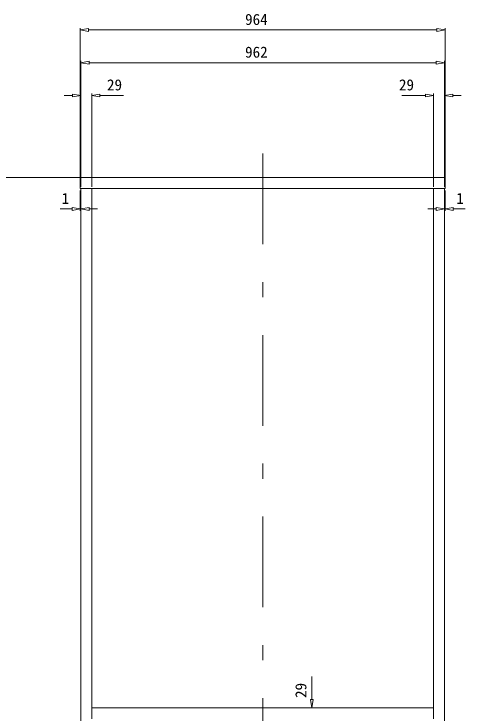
# Model space of a CAD drawing. Units: millimetres on the paper, with parts at other scales. Extents: x -192 to 192, y -136 to 136.
# Drawn here: x -54.9 to 4.8, y -55.4 to 37 of the extents above; entities that cross this region are included whole.
import ezdxf
from ezdxf.enums import TextEntityAlignment as Align

# ---------------------------------------------------------------- set-up
doc = ezdxf.new("R2010")
doc.units = ezdxf.units.MM
doc.linetypes.add('USER5', pattern=[24, 12, -5, 2, -5])
for name, color, linetype, lineweight in [('0-C_2-4', 7, 'Continuous', 18), ('0-D_2-5', 7, 'USER5', 9), ('0-F_2-8', 6, 'Continuous', 18)]:
    doc.layers.add(name, color=color, linetype=linetype, lineweight=lineweight)
doc.styles.add('ＭＳ ゴシック', font='')
doc.styles.get('ＭＳ ゴシック').set_extended_font_data('MS Gothic')

msp = doc.modelspace()

# ---------------------------------------------------------------- linework, layer by layer
at = {"layer": '0-C_2-4'}
for p, q in [((2.116, 15.392), (-21.984, 15.392)), ((2.116, 13.942), (2.116, 15.392)), ((-21.984, 13.942), (-46.084, 13.942)), ((-46.034, -81.883), (-46.034, 13.942)), ((-44.584, -56.183), (-44.584, 13.942)), ((-21.984, 13.942), (2.116, 13.942)), ((0.616, -56.183), (0.616, 13.942)), ((2.066, -81.883), (2.066, 13.942)), ((-44.584, -54.733), (-21.984, -54.733)), ((0.616, -54.733), (-21.984, -54.733))]:
    msp.add_line(p, q, dxfattribs=at)
msp.add_lwpolyline([(-46.084, 13.942), (-46.084, 15.392), (-21.984, 15.392)], dxfattribs=at)
at = {"layer": '0-D_2-5'}
msp.add_line((-21.984, 18.571), (-21.984, -86.21), dxfattribs=at)
at = {"layer": '0-F_2-8', "color": 5}
for p, q in [((-46.084, 14.142), (-46.084, 35.151)), ((2.116, 14.142), (2.116, 35.151)), ((-44.984, 34.901), (1.016, 34.901)), ((-46.034, 14.142), (-46.034, 30.824)), ((-44.934, 30.574), (0.966, 30.574)), ((2.066, 14.142), (2.066, 30.824)), ((-47.134, 26.247), (-48.234, 26.247)), ((-44.584, 14.142), (-44.584, 26.497)), ((-43.484, 26.247), (-40.396, 26.247)), ((-0.484, 26.247), (-3.572, 26.247)), ((0.616, 14.142), (0.616, 26.497)), ((3.166, 26.247), (4.266, 26.247)), ((-46.084, 15.392), (-59.172, 15.392)), ((-46.084, 13.661), (-46.084, 10.985)), ((-46.034, 13.661), (-46.034, 10.985)), ((2.066, 13.661), (2.066, 10.985)), ((2.116, 13.661), (2.116, 10.985)), ((-47.184, 11.235), (-48.728, 11.235)), ((-44.934, 11.235), (-43.834, 11.235)), ((0.966, 11.235), (-0.134, 11.235)), ((3.216, 11.235), (4.76, 11.235)), ((-15.472, -53.633), (-15.472, -50.577)), ((-21.784, -54.733), (-15.222, -54.733))]:
    msp.add_line(p, q, dxfattribs=at)
at = {"layer": '0-F_2-8'}
for p, q in [((-44.984, 35.084), (-46.084, 34.901)), ((-46.084, 34.901), (-44.984, 34.717)), ((-44.984, 35.084), (-44.984, 34.717)), ((1.016, 35.084), (2.116, 34.901)), ((1.016, 35.084), (1.016, 34.717)), ((2.116, 34.901), (1.016, 34.717)), ((-44.934, 30.757), (-46.034, 30.574)), ((-46.034, 30.574), (-44.934, 30.39)), ((-44.934, 30.757), (-44.934, 30.39)), ((0.966, 30.757), (2.066, 30.574)), ((0.966, 30.757), (0.966, 30.39)), ((2.066, 30.574), (0.966, 30.39)), ((-47.134, 26.43), (-46.034, 26.247)), ((-47.134, 26.43), (-47.134, 26.063)), ((-46.034, 26.247), (-47.134, 26.063)), ((-43.484, 26.43), (-44.584, 26.247)), ((-44.584, 26.247), (-43.484, 26.063)), ((-43.484, 26.43), (-43.484, 26.063)), ((-0.484, 26.43), (0.616, 26.247)), ((-0.484, 26.43), (-0.484, 26.063)), ((0.616, 26.247), (-0.484, 26.063)), ((3.166, 26.43), (2.066, 26.247)), ((2.066, 26.247), (3.166, 26.063)), ((3.166, 26.43), (3.166, 26.063)), ((-47.184, 11.418), (-46.084, 11.235)), ((-47.184, 11.418), (-47.184, 11.051)), ((-46.084, 11.235), (-47.184, 11.051)), ((-44.934, 11.418), (-46.034, 11.235)), ((-46.034, 11.235), (-44.934, 11.051)), ((-44.934, 11.418), (-44.934, 11.051)), ((0.966, 11.418), (2.066, 11.235)), ((0.966, 11.418), (0.966, 11.051)), ((2.066, 11.235), (0.966, 11.051)), ((3.216, 11.418), (2.116, 11.235)), ((2.116, 11.235), (3.216, 11.051)), ((3.216, 11.418), (3.216, 11.051)), ((-15.655, -53.633), (-15.472, -54.733)), ((-15.655, -53.633), (-15.288, -53.633)), ((-15.472, -54.733), (-15.288, -53.633))]:
    msp.add_line(p, q, dxfattribs=at)

# ---------------------------------------------------------------- texts
at = {"layer": '0-F_2-8', "color": 7, "style": 'ＭＳ ゴシック'}
for s, p in [('964', (-24.311, 35.127)), ('962', (-24.311, 30.8)), ('29', (-42.561, 26.471)), ('29', (-3.972, 26.471)), ('1', (-48.563, 11.459)), ('1', (3.595, 11.459))]:
    msp.add_text(s, height=1.466, dxfattribs=at).set_placement(p, align=Align.BOTTOM_LEFT)
msp.add_text('29', height=1.466, rotation=90, dxfattribs=at).set_placement((-15.765, -53.421), align=Align.BOTTOM_LEFT)

doc.saveas('drawing.dxf')
